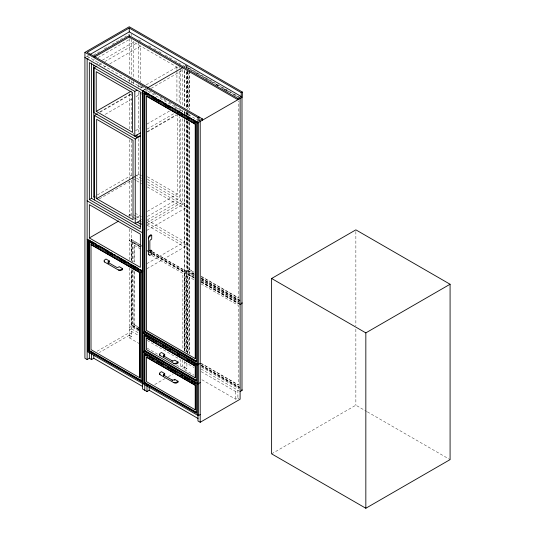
<?xml version="1.0" encoding="UTF-8"?>
<svg xmlns="http://www.w3.org/2000/svg" width="535" height="535" viewBox="0 0 535 535"><rect width="100%" height="100%" fill="white"/><g stroke="black" fill="none" stroke-linecap="round" stroke-linejoin="round"><path stroke-width="0.4" stroke-dasharray="2.67 2.01" d="M240.161 97.564L188.18 67.557L187.638 68.105M132.372 242.087L132.914 241.733L141.528 246.702M86.349 56.643L88.563 55.366M87.131 58.75L90.709 56.683M93.571 55.031L99.289 51.728M104.298 48.839L108.585 46.364M112.163 44.298L130.045 33.979M92.923 60.529L94.414 59.666M97.979 57.606L130.828 38.64M96.634 63.504L98.774 62.267M102.332 60.214L133.69 42.111L178.817 68.166M99.008 64.949L101.871 63.297M104.733 61.645L136.913 43.061M104.091 67.136L105.522 66.313M109.809 63.832L140.565 46.077L140.565 82.45M138.418 86.998L140.565 85.76M140.451 88.128L142.664 86.851M146.169 84.824L178.422 66.206M99.784 111.862L131.142 93.759M100.172 112.149L131.637 93.986M184.522 66.34L185.779 65.611M143.273 90.341L146.135 88.683M184.756 66.387L186.187 65.564M105.248 114.343L131.71 99.062M136.004 96.588L138.859 94.936M146.122 91.251L147.546 90.428M151.111 88.375L182.468 70.272L181.358 69.63M135.442 130.7L140.451 127.811M146.884 124.093L169.769 110.879M174.778 107.99L176.209 107.167M146.958 129.169L174.136 113.48M146.991 131.71L176.209 114.844M147.332 132.031L176.724 115.058M97.35 194.934L131.55 175.186M133.783 177.225L136.004 175.948M136.646 175.574L138.859 174.296M99.363 198.893L131.543 180.308M128.614 215.284L131.543 213.592M133.743 219.236L135.883 217.999M136.599 217.584L140.177 215.518M147.332 211.392L177.366 194.051L177.366 114.691M147.399 216.468L179.586 197.89L179.586 116.724M140.344 223.871L141.768 223.048M147.466 219.758L180.248 200.832L180.248 117.386M146.837 222.687L182.468 202.11M146.777 225.275L184.682 203.394L147.299 181.813M146.777 230.398L186.902 207.232L147.272 184.354M146.777 263.675L184.682 241.793L147.339 220.233M146.851 268.757L186.902 245.632L186.902 121.151M184.414 350.692L184.414 272.489L187.076 270.951L187.076 120.716M187.638 121.298L187.638 270.623L188.18 270.309L193.958 273.646M193.63 272.175L189.29 269.667L189.51 121.987M193.958 276.969L188.18 273.639L187.638 273.994L187.638 353.488M138.993 330.229L131.804 326.082L129.256 327.554L139.374 333.399M132.372 269.827L132.372 325.755L132.914 325.44L139.374 329.172M139.053 327.708L134.024 324.805L134.245 271.212M131.476 328.838L129.256 330.115L139.314 335.92M97.076 351.254L129.256 332.676L131.476 333.954L99.289 352.538M129.256 267.868L129.256 337.799L131.476 336.515L131.476 269.62M176.657 365.164L180.248 367.237L182.468 365.953L186.902 368.515L186.902 363.138M154.755 384.518L165.442 378.345M168.291 376.7L173.28 373.818M182.542 368.468L184.682 367.237M184.682 361.386L184.682 369.799L186.902 368.515M201.2 371.651L235.674 391.553L237.894 390.276L237.894 397.953L235.674 399.237L201.2 379.335M271.613 453.847L355.862 405.209L366.649 411.442M131.597 239.847L131.804 261.381M186.862 271.76L187.076 352.184M187.738 67.811L239.72 97.825M138.719 39.891L141.588 41.549M148.77 45.696L150.93 46.94M153.799 48.598L158.113 51.086M158.828 51.5L162.419 53.574M165.295 55.232L171.755 58.964M174.631 60.622L184.682 66.434M185.966 67.169L213.398 83.012M216.287 84.677L219.236 86.376M222.065 88.007L230.752 93.03M233.614 94.682L236.51 96.353M196.332 73.282L197.763 74.111M205.634 78.658L207.065 79.481M215.659 84.443L217.805 85.68M224.252 89.398L227.114 91.057M141.273 86.168L156.962 95.223M159.811 96.875L166.231 100.58M169.08 102.225L173.36 104.693M174.069 105.107L176.209 106.338M87.131 56.188L197.321 119.807M174.845 108.11L177.707 109.762M140.899 92.348L142.002 92.99M139.709 92.943L141.855 94.187M147.426 176.764L177.366 194.051M139.508 174.751L141.655 175.988M147.379 179.292L179.586 197.89M135.121 174.778L141.588 178.516M133.63 176.476L135.79 177.727M136.499 178.135L141.554 181.051M133.69 179.071L135.843 180.315M136.565 180.73L141.588 183.632M147.339 186.949L184.682 208.516M135.128 213.184L141.588 216.916M133.636 214.883L135.79 216.127M136.512 216.541L141.554 219.45M147.312 222.774L186.902 245.632M129.256 214.916L131.416 216.16M132.138 216.575L134.298 217.825M135.014 218.24L138.612 220.313M139.334 220.734L141.494 221.978M147.252 225.302L184.682 246.916M140.899 224.192L142.002 224.834M189.51 269.54L193.83 272.034M201.026 276.187L238.449 297.794M201.581 276.762L238.449 298.048L238.449 101.055M201.18 277.812L240.884 300.737M194.238 274.315L187.738 270.563L187.738 121.806M201.341 278.421L240.442 300.998M187.638 270.623L194.131 274.368M201.3 278.508L239.586 300.61M187.076 270.951L193.576 274.702M201.528 279.297L239.105 300.991M141.909 245.645L131.142 239.426L129.256 240.516L139.307 246.314M152.642 251.838L193.63 275.505M201.528 280.059L239.105 301.76M140.23 244.836L131.142 239.426L131.142 260.98M152.308 251.804L186.267 271.412L186.267 351.956M194.098 275.933L186.407 271.332M200.966 279.899L239.707 302.262M152.288 252.915L185.297 271.974L185.297 351.542M201.18 281.142L239.439 303.231M140.364 246.541L132.473 241.987L132.473 261.876M146.824 250.273L148.977 251.517M149.693 251.931L151.846 253.175M152.562 253.583L184.856 272.228L184.856 350.973M194.238 277.645L187.738 273.893L187.738 353.461M201.454 281.811L240.442 304.321M148.636 251.704L193.911 277.839M201.127 282.005L240.108 304.515M140.404 247.076L132.372 242.281M146.898 250.828L149.064 252.079M149.787 252.493L151.947 253.744M152.669 254.158L184.414 272.489M194.178 278.126L187.638 274.194M201.341 282.259L239.285 304.168M140.678 249.029L134.024 245.184L134.024 261.775M151.98 255.549L182.863 273.385L182.863 349.683M193.83 279.718L189.29 277.097L189.29 353.394M201.026 283.871L238.449 305.472L238.449 385.093L201.581 363.807M367.371 411.856L450.082 459.612M134.245 324.678L139.247 327.567M201.026 363.232L238.449 384.839M201.18 364.857L239.439 386.945M132.473 325.701L138.966 329.446M201.341 365.459L240.001 387.781M132.372 325.755L138.826 329.48M201.3 365.552L239.586 387.654M201.528 366.335L239.105 388.029M139.033 331.025L131.142 326.47L131.142 269.272M201.568 367.13L239.105 388.798M201.127 369.05L239.386 391.138M147.212 340.481L180.248 359.553L180.248 367.237M184.682 362.115L194.018 367.505M129.256 335.238L131.476 336.515M237.894 397.953L238.998 398.595M129.256 337.799L139.314 343.604M147.212 348.165L158.701 354.799M184.682 369.799L194.018 375.189M355.862 231.515L355.862 325.875M355.862 329.219L355.862 405.209M235.674 391.553L235.674 399.237M189.51 71.135L189.51 109.488M189.51 277.224L189.51 354.076M189.29 71.008L189.29 109.407M189.29 114.416L189.29 116.082M189.29 122.762L189.29 269.667M188.18 67.557L188.18 69.222M188.18 72.559L188.18 109.274M188.18 113.447L188.18 115.948M188.18 121.786L188.18 270.309M188.18 273.639L188.18 353.207M187.738 71.148L187.738 109.274M187.738 112.617L187.738 115.373M187.638 71.249L187.638 108.946M187.638 112.959L187.638 114.778M187.076 65.631L187.076 67.303M187.076 71.476L187.076 108.197M187.076 112.37L187.076 114.878M186.902 65.986L186.902 67.657M186.902 71.837L186.902 108.612M186.902 111.955L186.902 115.299M186.407 65.25L186.407 67.751M186.407 71.924L186.407 108.638M186.407 111.975L186.407 114.477M186.407 120.315L186.407 351.803M184.682 70.607L184.682 107.374M184.682 111.527L184.682 114.055M184.682 119.88L184.682 351.361M184.522 70.513L184.522 107.221M184.522 111.394L184.522 113.895M184.522 118.904L184.522 350.345M182.468 69.383L182.468 105.315M182.468 110.304L182.468 111.996M182.468 118.656L182.468 204.671M182.468 359.814L182.468 365.953M180.248 68.988L180.248 104.037M180.248 109.046L180.248 110.712M179.138 65.792L179.138 68.279M179.138 71.596L179.138 103.957M179.138 108.103L179.138 110.591M176.924 67.069L176.924 69.55M176.924 70.379L176.924 102.62M138.792 92.341L138.792 132.098M138.792 138.719L138.792 174.336M138.344 42.238L138.344 80.404M138.344 84.55L138.344 87.038M134.245 245.318L134.245 262.023M134.024 270.897L134.024 324.805M133.69 41.168L133.69 77.99M133.69 81.253L133.69 84.664M133.69 133.028L133.69 134.733M132.914 241.733L132.914 261.622M132.914 269.914L132.914 325.44M131.804 270.503L131.804 326.082M131.476 33.986L131.476 35.658M131.476 39.108L131.476 76.686M131.476 80.778L131.476 83.299M131.476 93.311L131.476 130.132M131.476 140.103L131.476 176.904M131.476 180.208L131.476 216.976M131.476 230.344L131.476 260.425M129.256 38.553L129.256 75.321M129.256 79.501L129.256 82.002M129.256 93.705L129.256 128.795M129.256 139.662L129.256 180.603M129.256 181.439L129.256 216.588M129.256 229.067L129.256 259.582"/><path stroke-width="0.8" d="M148.496 254.245L149.639 255.376L151.713 254.439L151.713 250.601L150.275 251.249L149.847 250.674L149.847 240.944L150.275 239.968L151.713 239.078L151.713 235.239L150.823 234.725L148.991 236.035L148.402 237.614L148.402 254.493L149.191 254.894M104.131 261.093L104.271 261.862L119.111 270.402L120.556 270.576L122.602 269.647L122.602 268.623L119.278 266.704L117.787 267.5L116.73 267.386L108.304 262.518L108.023 261.862L109.3 260.946L105.977 259.027L104.131 260.344L104.539 261.903M148.496 238.115L149.639 236.41L151.713 235.239M200.204 414.598L198.318 415.682L87.466 351.682L87.606 239.359M241.994 302.656L241.994 303.425L240.108 304.515M241.994 389.701L241.994 390.47L240.108 391.553M159.965 355.347L159.557 353.789L161.403 352.465L164.726 354.384L163.449 355.307L163.73 355.962L172.156 360.824L173.22 360.944L174.704 360.149L178.035 362.068L178.035 363.091L175.982 364.021L174.323 363.74L159.704 355.3L159.751 354.417M159.965 374.547L159.557 372.989L161.403 371.664L164.726 373.584L163.449 374.507L163.73 375.162L172.156 380.024L173.22 380.144L174.704 379.348L178.035 381.268L178.035 382.291L175.982 383.22L174.323 382.94L159.704 374.5L159.751 373.617M149.486 250.795L150.823 250.086L151.713 250.601M122.602 268.623L120.556 269.827L118.502 269.968M178.035 362.068L175.982 363.272L173.928 363.412M178.035 381.268L175.982 382.471L173.928 382.612M89.278 358.316L87.131 359.553L84.918 358.276L84.918 52.35L129.256 26.75L242.328 92.033L242.328 97.149L197.656 122.943L142.892 91.325L142.892 90.555L150.088 94.715M242.328 92.033L241.218 92.669L129.256 28.027L87.131 52.35L202.417 118.91L202.417 120.188M89.987 54.543L129.256 31.873L241.218 96.507L241.218 92.669M93.785 56.188L129.256 35.711L237.894 98.433L241.218 96.507M94.508 57.051L129.256 36.989L237.894 99.711L237.894 98.433M140.578 135.415L137.013 137.468L94.006 112.638L94.006 67.838L96.868 66.186M96.22 111.36L132.58 132.352L132.58 92.669L96.22 71.677L96.22 111.36L131.269 91.124M94.006 67.838L134.8 91.391L136.947 90.154M94.448 199.936L94.448 115.453L97.31 113.801M147.627 87.827L182.609 67.631M144.002 93.244L196.546 123.585L196.546 362.182L144.002 331.84L144.002 93.244L144.751 93.057M140.578 132.854L134.8 136.191L134.8 91.391M94.448 115.453L135.241 139.006L140.25 136.117M84.918 52.35L197.983 117.633L199.094 116.991L199.094 120.83L202.417 118.91M146.436 96.193L195.435 124.22L195.435 358.724L146.436 330.436L146.436 95.932L195.435 124.22M89.352 199.555L140.344 228.993L140.344 92.033L89.352 62.588L89.352 199.555L91.498 198.311L140.404 226.472M93.785 65.15L93.785 196.994L95.21 196.171M96.668 198.659L133.028 219.651L133.028 140.29L96.668 119.298L96.668 198.659L133.141 177.6M89.352 237.955L140.344 267.393L140.344 234.116L89.352 204.671L89.352 237.955L118.67 221.022M89.017 241.472L89.017 350.786L141.561 381.127L141.12 381.381L88.576 351.047L88.576 241.733L89.017 241.472L90.455 242.308M140.25 220.601L135.241 223.49L135.241 139.006M91.01 244.676L140.01 272.703L140.01 377.924L91.01 349.636L91.01 244.415L140.01 272.703M88.576 241.733L141.12 272.068L141.561 271.807M87.466 239.807L142.23 271.426L142.892 271.044L140.01 269.379M88.576 351.047L89.459 350.532L141.561 380.612M89.352 352.425L89.352 358.276L91.565 359.553L93.785 358.276L142.624 386.471M200.204 363.392L197.656 364.87L142.892 333.251L143.032 332.402M144.002 331.84L144.885 331.332L196.265 360.991M200.204 382.599L197.656 384.07L142.892 352.451L143.032 351.602M144.002 351.04L196.546 381.381L196.546 365.505L144.002 335.171L144.002 351.04L144.885 350.532L196.265 380.191M271.613 278.488L355.862 229.849L450.082 284.245L450.082 459.612L365.833 508.25L271.613 453.847L271.613 278.488L365.833 332.884L450.082 284.245M142.23 271.426L142.23 383.301L143.032 383.602M144.002 383.047L196.546 413.381L196.546 384.705L144.002 354.371L144.002 383.047L144.885 382.532L196.265 412.197M142.557 382.853L142.557 388.998L146.991 391.553L149.212 390.276L198.05 418.47M146.436 338.113L195.435 366.147L195.435 377.924L146.436 349.636L146.436 337.859L195.435 366.147M146.436 357.313L195.435 385.347L195.435 409.924L146.436 381.636L146.436 357.059L195.435 385.347M197.983 414.852L197.983 420.998L200.204 422.276L240.108 399.237L240.108 98.433M151.532 95.544L156.568 98.453M158.006 99.283L163.048 102.192M164.486 103.028L166.646 104.271M168.084 105.101L169.528 105.937M170.966 106.766L173.126 108.01M174.564 108.846L176.002 109.675M177.446 110.504L182.482 113.413M183.92 114.249L191.838 118.817M193.282 119.653L198.318 122.562L198.318 415.682L197.656 415.3L197.656 384.07M84.918 57.472L197.983 122.749L197.983 117.633M145.881 93.819L147.326 94.655M152.361 97.564L156.681 100.052M157.19 100.346L159.356 101.603M164.426 104.526L166.76 105.87M167.321 106.198L169.635 107.535M177.453 112.049L178.897 112.885M181.071 114.136L182.589 115.018M187.578 117.894L189.069 118.757M194.091 121.652L195.549 122.495M93.785 196.994L95.217 197.823M137.475 222.219L140.344 223.871M87.131 200.832L142.557 232.832M149.84 250.674L150.696 251.162M88.904 239.874L90.341 240.703M91.786 241.532L96.822 244.441M98.259 245.277L109.06 251.51M110.498 252.339L112.658 253.59M114.095 254.419L115.54 255.248M116.978 256.078L119.138 257.328M120.576 258.158L122.013 258.987M123.458 259.823L125.618 261.067M127.056 261.896L128.494 262.732M130.654 263.976L132.091 264.805M133.536 265.641L138.572 268.55M87.131 239.232L142.557 271.232L142.557 90.749M91.893 243.137L93.337 243.967M95.498 245.211L98.868 247.163M106.826 251.758L109 253.008M110.444 253.844L112.771 255.188M120.576 259.696L122.027 260.532M123.471 261.368L125.725 262.665M130.707 265.541L132.205 266.41M133.603 267.212L135.081 268.068M137.221 269.306L138.685 270.148M196.265 361.506L144.443 331.586L144.443 92.99M142.892 332.482L198.318 364.482L197.656 364.101L197.656 122.943M148.041 336.99L144.885 335.171L144.885 350.532M148.503 337.257L150.923 338.655M152.361 339.484L153.799 340.32M155.016 341.022L156.467 341.858M162.439 345.302L163.877 346.138M165.148 346.867L166.592 347.703M168.913 349.047L170.357 349.877M177.453 353.969L179.62 355.227M187.578 359.821L189.791 361.098M191.196 361.907L192.667 362.757M194.091 363.579L196.265 364.837M196.265 380.706L144.443 350.786L144.443 334.917M142.892 351.682L198.318 383.682L197.656 383.301L197.656 364.87M147.326 355.775L144.885 354.371L144.885 382.532M149.479 357.026L150.923 357.855M152.361 358.684L153.799 359.52M157.19 361.473L159.356 362.73M160.808 363.566L162.974 364.816M167.321 367.324L169.488 368.575M171.073 369.491L173.233 370.735M174.557 371.497L176.002 372.333M181.071 375.262L182.515 376.098M184.749 377.389L186.193 378.218M187.578 379.021L189.069 379.883M191.196 381.107L192.667 381.957M194.091 382.779L195.549 383.622M196.265 412.706L144.443 382.786L144.443 354.116M163.549 356.611L163.449 356.21L164.726 355.407L164.726 354.384M163.549 375.811L163.449 375.409L164.726 374.614L164.726 373.584M89.325 241.539L89.459 350.532M365.833 332.884L365.833 508.25M241.994 97.343L241.994 390.47M200.204 121.472L200.204 422.276M195.215 124.347L195.215 358.597M195.215 366.274L195.215 377.797M195.215 385.474L195.215 409.797M174.704 379.348L174.704 380.372M172.156 360.824L172.156 361.64M172.156 380.024L172.156 380.846M163.73 354.979L163.73 356.778M163.73 374.179L163.73 375.978M149.212 387.206L149.212 390.276M146.991 385.414L146.991 391.553M144.885 93.244L144.885 331.332M144.778 384.424L144.778 390.276M142.892 90.555L142.892 383.682M141.12 272.068L141.12 381.381M139.789 272.837L139.789 377.797M137.013 134.914L137.013 137.468M129.256 28.027L129.256 31.873M129.256 35.711L129.256 36.989M109.3 260.946L109.3 261.969L108.023 263.073M108.304 261.541L108.304 263.34M93.785 355.207L93.785 358.276M91.565 62.983L91.565 198.271M91.565 353.414L91.565 359.553M87.131 58.75L87.131 359.553"/></g></svg>
